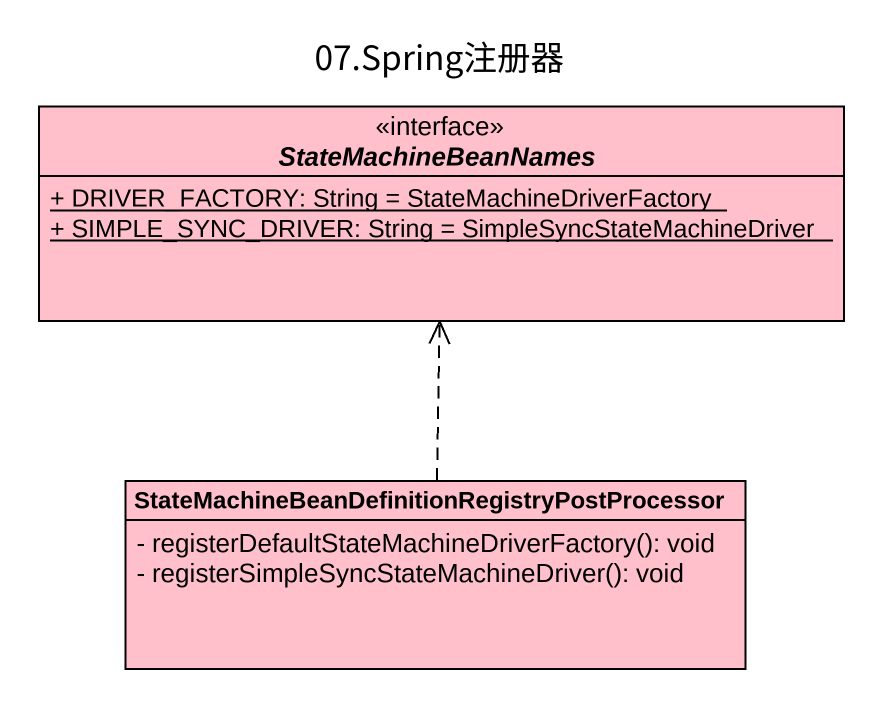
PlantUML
@startuml
title 07.Spring注册器
hide circle
hide empty members
skinparam classAttributeIconSize 0
interface StateMachineBeanNames <<interface>> #FFC0CB {
  {static} + DRIVER_FACTORY: String = StateMachineDriverFactory
  {static} + SIMPLE_SYNC_DRIVER: String = SimpleSyncStateMachineDriver
}
class "StateMachineBeanDefinitionRegistryPostProcessor" as StateMachineBeanDefinitionRe #FFC0CB {
  - registerDefaultStateMachineDriverFactory(): void
  - registerSimpleSyncStateMachineDriver(): void
}
StateMachineBeanDefinitionRe .up.> StateMachineBeanNames
@enduml
